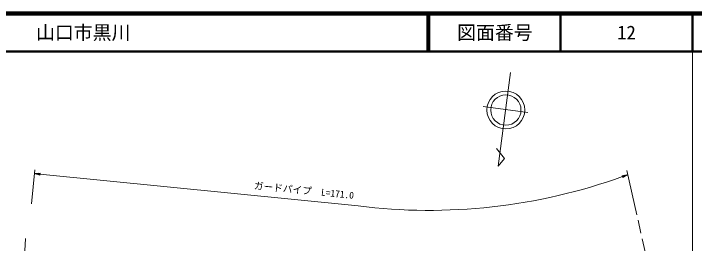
# Model space of a CAD drawing. Units: millimetres, scale not verified. Extents: x 40000 to 680000, y 20000 to 380000.
# Drawn here: x 399070 to 579500, y 319255 to 380000 of the extents above; entities that cross this region are included whole.
import ezdxf
from ezdxf.enums import TextEntityAlignment as Align

# ---------------------------------------------------------------- set-up
doc = ezdxf.new("R2010")
doc.units = ezdxf.units.MM
doc.header["$LTSCALE"] = 1000
doc.linetypes.add('CHAIN', pattern=[18.5, 12, -1.5, 3.5, -1.5])
for name, color, linetype, lineweight in [('M-BGD', 7, 'Continuous', 13), ('M-BMK', 2, 'CHAIN', 13), ('M-BMK-SRVR', 3, 'Continuous', 13), ('M-STR-HTXT', 7, 'Continuous', 13), ('M-TTL', 2, 'Continuous', 140), ('M-TTL-BAND', 7, 'Continuous', 13), ('M-TTL-LINE', 7, 'Continuous', 50)]:
    doc.layers.add(name, color=color, linetype=linetype, lineweight=lineweight)
doc.layers.add('M-TTL-TXT', color=7, linetype='Continuous')
doc.styles.add('ＭＳ ゴシック', font='')
doc.styles.get('ＭＳ ゴシック').set_extended_font_data('MS Gothic')

msp = doc.modelspace()

# ---------------------------------------------------------------- linework, layer by layer
at = {"layer": 'M-BGD'}
msp.add_lwpolyline([(401905, 297905), (401026, 298124), (402186, 320497)], dxfattribs=at)
at = {"layer": 'M-BMK'}
msp.add_line((561626, 338538), (572937, 288103), dxfattribs=at)
at = {"layer": 'M-BMK-SRVR'}
for p, q in [((530725, 364465), (527473, 339677)), ((535360, 353824), (523518, 355415)), ((529154, 341660), (527084, 344299)), ((527473, 339677), (529154, 341660))]:
    msp.add_line(p, q, dxfattribs=at)
for radius in [5016, 4013]:
    msp.add_circle((529527, 354512), radius, dxfattribs=at)
at = {"layer": 'M-STR-HTXT'}
for p, q in [((403775, 329737), (404668, 338692)), ((404569, 337697), (406087, 337797)), ((404569, 337697), (406037, 337300)), ((404569, 337697), (406062, 337548)), ((406057, 337499), (404863, 337618)), ((406067, 337598), (404873, 337717)), ((405156, 337538), (406052, 337449)), ((405176, 337737), (406072, 337648)), ((406047, 337399), (405450, 337459)), ((406077, 337698), (405480, 337757)), ((405783, 337777), (406082, 337747)), ((406037, 337300), (406087, 337797)), ((406062, 337548), (490355, 329136)), ((561877, 337417), (560384, 337131)), ((561877, 337417), (560470, 336897)), ((561877, 337417), (560557, 336662)), ((405743, 337379), (406042, 337349)), ((560384, 337131), (560557, 336662)), ((560682, 337189), (560401, 337085)), ((560418, 337038), (560981, 337246)), ((561280, 337303), (560436, 336991)), ((560453, 336944), (561579, 337360)), ((560488, 336850), (561613, 337266)), ((561349, 337115), (560505, 336803)), ((560522, 336756), (561085, 336964)), ((560821, 336813), (560540, 336709))]:
    msp.add_line(p, q, dxfattribs=at)
msp.add_arc((509104, 480213), 152236, 262.92587, 289.71838, dxfattribs=at)
at = {"layer": 'M-TTL'}
msp.add_line((680000, 380000), (40000, 380000), dxfattribs=at)
at = {"layer": 'M-TTL-BAND'}
msp.add_line((579000, 20000), (579000, 370000), dxfattribs=at)
at = {"layer": 'M-TTL-LINE'}
for p, q in [((508747, 380000), (508747, 370000)), ((509247, 380000), (509247, 370000)), ((543997, 380000), (543997, 370000)), ((579000, 380000), (579000, 370000)), ((40000, 370000), (680000, 370000))]:
    msp.add_line(p, q, dxfattribs=at)

# ---------------------------------------------------------------- texts
at = {"layer": 'M-STR-HTXT', "style": 'ＭＳ ゴシック'}
msp.add_text('ガードパイプ  L=171.0', height=1833, rotation=354.301, dxfattribs=at).set_placement((475872, 331787), align=Align.BOTTOM_CENTER)
at = {"layer": 'M-TTL-TXT', "style": 'ＭＳ ゴシック'}
msp.add_text('山口市黒川', height=3666, dxfattribs=at).set_placement((405024, 375000), align=Align.MIDDLE_LEFT)
for s, p in [('図面番号', (526622, 375000)), ('12', (561497, 375000))]:
    msp.add_text(s, height=3666, dxfattribs=at).set_placement(p, align=Align.MIDDLE_CENTER)

doc.saveas('drawing.dxf')
